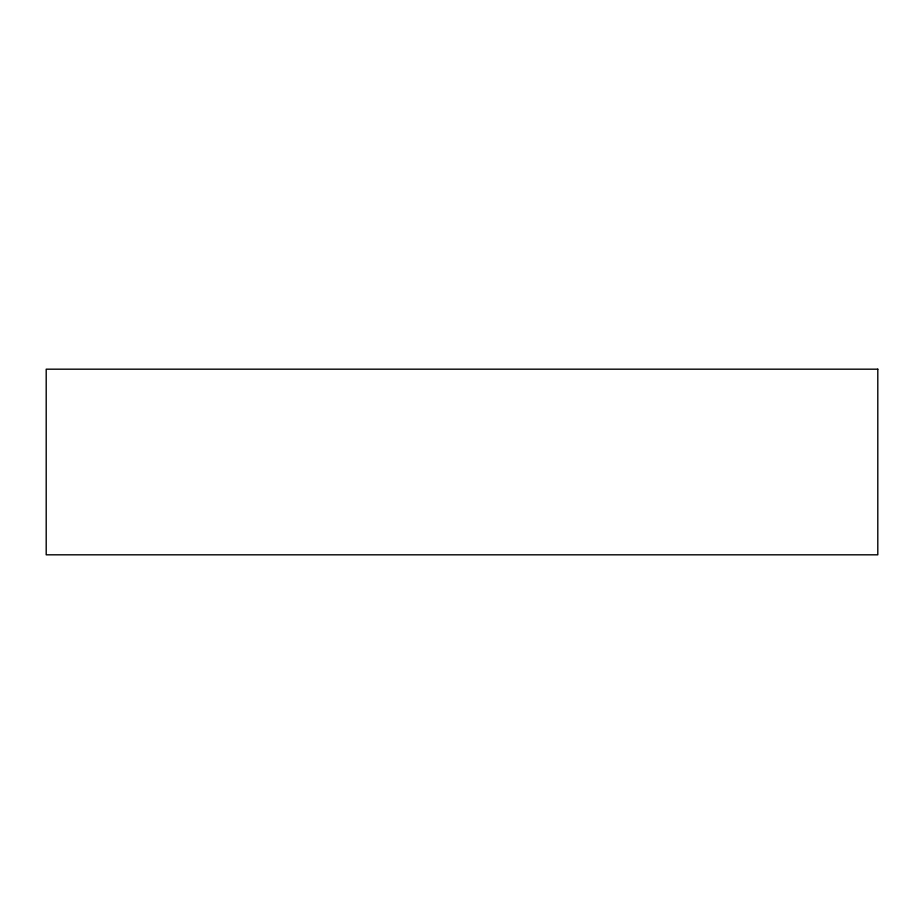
<?xml version="1.0" encoding="UTF-8"?>
<svg xmlns="http://www.w3.org/2000/svg" width="924" height="924" viewBox="0 0 924 924"><rect width="100%" height="100%" fill="white"/><g stroke="black" fill="none" stroke-linecap="round" stroke-linejoin="round"><path stroke-width="1.39" d="M877.8 369.184L46.2 369.184L46.2 554.816L877.8 554.816L877.8 369.184"/></g></svg>
